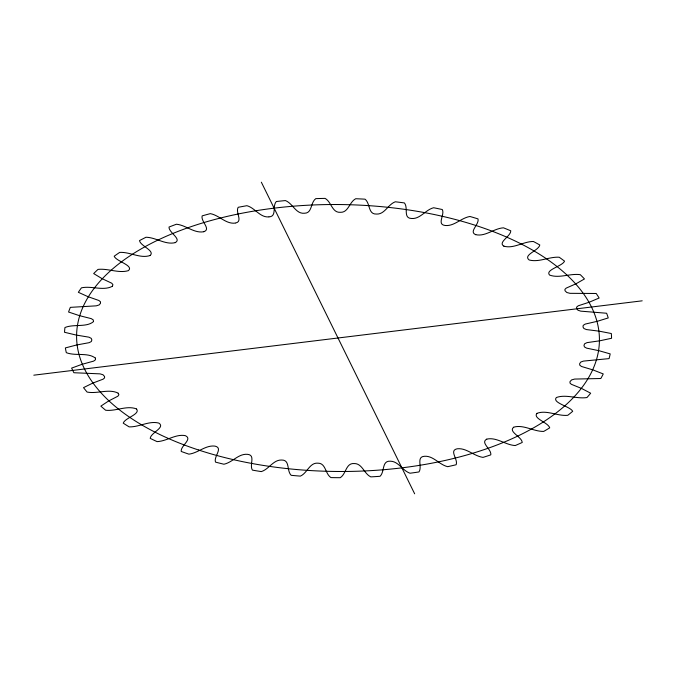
<?xml version="1.0" encoding="UTF-8"?>
<svg xmlns="http://www.w3.org/2000/svg" width="676" height="676" viewBox="0 0 676 676"><rect width="100%" height="100%" fill="white"/><g stroke="black" fill="none" stroke-linecap="round" stroke-linejoin="round"><path stroke-width="1.01" d="M93.525 321.455L93.22 319.875L91.268 318.633L79.312 315.616L68.572 312.016A273.594 139.679 0.5 0 1 70.338 307.36L96.246 305.839L99.152 304.935L100.487 303.321L100.487 301.792L98.89 300.49L87.973 296.663L78.357 292.302A273.594 139.679 0.5 0 1 81.441 287.841C91.454 285.618 103.174 291.128 112.25 286.354M93.482 321.624C86.536 327.649 73.676 323.829 64.947 327.53A273.594 139.679 0.5 0 0 64.524 332.279L76.16 335.051L88.928 337.172L91.226 338.338L91.868 339.952L91.294 341.557L89.131 342.681L76.701 344.971L65.369 347.92A273.594 139.679 0.5 0 0 66.307 352.661C75.416 356.277 87.964 352.12 95.485 358.179M112.385 286.193L112.934 284.697L111.76 283.227L101.966 278.588L93.677 273.569A273.594 139.679 0.5 0 1 98.003 269.394C108.126 268.271 118.697 273.535 128.415 270.645C134.254 265.507 115.968 261.299 114.202 256.212A273.594 139.679 0.5 0 1 119.686 252.401C129.927 251.759 140.38 258.891 150.207 255.477M536.913 413.382C532.603 418.512 548.168 422.441 549.715 427.84A273.594 139.679 0.5 0 1 543.698 431.423C533.601 431.601 523.748 424.401 513.904 427.105M536.981 413.332C546.723 409.681 557.506 416.323 567.764 415.309A273.594 139.679 0.5 0 0 572.69 411.304C570.426 406.437 551.709 402.896 556.348 397.522C565.897 394.015 576.848 399.119 586.945 397.547A273.594 139.679 0.5 0 0 590.663 393.212L581.681 388.506L571.33 384.289L569.978 383.038L570.012 381.627L571.626 379.895L574.625 379.067L600.812 378.509A273.594 139.679 0.5 0 0 603.245 373.938L593.038 369.941L581.444 366.46L579.687 365.074L579.704 363.544L580.853 362.015L583.489 361.094L609.076 358.61A273.594 139.679 0.5 0 0 610.183 353.894L598.961 350.7L586.616 348.14L584.436 346.915L583.971 345.343L584.664 343.746L587.005 342.639L599.84 340.788L611.569 338.27A273.594 139.679 0.5 0 0 611.315 333.522L599.325 331.189L586.396 329.558L583.903 328.511L582.991 326.99L583.227 325.359L585.213 324.083L597.364 321.294L608.231 317.931A273.594 139.679 0.5 0 0 606.617 313.241L580.777 311.154L577.972 310.225L576.653 308.594L576.611 307.124L578.242 305.789L589.362 302.164L599.13 298.015A273.594 139.679 0.5 0 0 596.198 293.485L569.978 293.325L566.809 292.505L565.018 290.731L564.925 289.37L566.192 288.12L576.003 283.785L584.461 278.951A273.594 139.679 0.5 0 0 580.278 274.676C570.13 273.214 559.196 278.656 549.596 275.073C544.67 269.792 562.593 266.2 564.544 261.147A273.594 139.679 0.5 0 0 559.196 257.226C549.106 256.584 538.924 262.626 529.156 259.981C522.624 254.894 538.738 250.686 539.794 244.982A273.594 139.679 0.5 0 0 533.398 241.493C523.359 241.408 513.659 249.089 503.84 246.149M150.064 255.562C155.488 250.796 140.431 246.106 139.501 240.597A273.594 139.679 0.5 0 1 146.016 237.242C155.962 237.437 165.341 245.042 175.143 242.659M513.667 427.224C507.938 431.702 521.889 436.823 522.227 442.459A273.594 139.679 0.5 0 1 515.239 445.552C505.471 445.002 496.598 436.916 486.847 439.104M175.228 242.616C182.123 239.11 168.62 232.51 169.025 227.051A273.594 139.679 0.5 0 1 176.444 224.229C185.951 225.142 194.173 233.533 203.772 231.741M486.762 439.138C479.977 442.704 491.655 449.101 490.818 454.847A273.594 139.679 0.5 0 1 483.01 457.39C473.884 456.08 466.423 447.639 457.103 448.805C448.788 450.562 458.328 459.266 456.148 464.75A273.594 139.679 0.5 0 1 447.681 466.677C439.265 464.733 433.333 455.582 424.452 456.275C415.977 456.824 422.525 466.939 418.959 471.949A273.594 139.679 0.5 0 1 410.019 473.225C402.507 470.69 398.494 461.243 390.297 461.193C381.61 460.61 384.872 471.797 380.047 476.293A273.594 139.679 0.5 0 1 370.82 476.884C364.06 473.808 362.251 463.305 354.139 463.55C345.816 462.866 346.222 474.037 340.239 477.695A273.594 139.679 0.5 0 1 330.927 477.594C325.139 473.876 325.925 463.094 317.974 463.17C309.591 462.35 307.335 473.124 300.381 476.115A273.594 139.679 0.5 0 1 291.179 475.321C286.489 470.809 290.224 459.908 281.791 460.035C273.374 459.545 269.023 469.245 261.325 471.594A273.594 139.679 0.5 0 1 252.435 470.124C249.021 465.029 255.976 455.075 247.484 454.331C238.586 453.452 232.409 462.477 223.908 464.226A273.594 139.679 0.5 0 1 215.509 462.114C213.472 456.537 223.494 448.036 215.01 446.118C205.724 444.884 198.068 453.038 188.917 454.162A273.594 139.679 0.5 0 1 181.193 451.45C180.534 445.645 193.015 439.104 185.351 435.657C175.718 433.738 166.803 441.217 157.102 441.622A273.594 139.679 0.5 0 1 150.224 438.378C150.647 432.708 165.755 427.545 158.843 423.091C149.066 420.54 139.18 427.198 129.15 426.877A273.594 139.679 0.5 0 1 123.252 423.159C124.959 417.802 140.676 414.244 136.552 408.988M203.865 231.707C211.36 229.071 200.552 221.39 202.158 215.872A273.594 139.679 0.5 0 1 210.312 213.641C219.21 215.221 226.004 224.381 235.256 223.088M235.67 222.995C243.191 221.365 235.172 212.34 238.18 207.304A273.594 139.679 0.5 0 1 246.909 205.698C255.013 207.904 260.049 217.672 268.82 216.903M269.04 216.869C277.168 216.514 272.031 206.045 276.332 201.516A273.594 139.679 0.5 0 1 285.441 200.578C292.818 203.408 295.843 214.224 304.53 213.236C312.397 213.21 310.377 202.454 315.802 198.634A273.594 139.679 0.5 0 1 325.088 198.389C331.493 201.82 331.992 212.965 340.4 212.306C348.478 212.695 349.306 201.938 355.737 198.727A273.594 139.679 0.5 0 1 365.015 199.175C370.347 203.231 367.947 214.284 376.228 214.055C384.652 214.765 387.931 204.405 395.299 201.786A273.594 139.679 0.5 0 1 404.366 202.918C408.507 207.616 402.989 218.103 411.346 218.466C420.134 219.404 425.449 209.771 433.637 207.743A273.594 139.679 0.5 0 1 442.307 209.535C445.062 214.85 436.442 224.356 445.095 225.488C454.179 226.494 461.108 217.917 469.938 216.481A273.594 139.679 0.5 0 1 478.025 218.897C479.428 224.449 468.392 231.86 475.76 234.69M33.8 375.18L642.2 300.82M475.574 234.623C485.241 236.972 493.801 228.471 503.434 227.812A273.594 139.679 0.5 0 1 510.752 230.795C510.98 236.279 497.249 242.498 504.009 246.225M136.425 408.895C126.75 405.169 115.875 411.439 105.642 410.239A273.594 139.679 0.5 0 1 100.859 406.132L108.608 400.986L117.886 396.204L118.9 394.716L118.131 393.178M118.03 393.077C108.768 388.506 97.209 394.083 87.094 392.063A273.594 139.679 0.5 0 1 83.528 387.644L92.663 383.148L103.158 379.151L104.586 377.884L104.543 376.473L103.014 374.757L100.04 373.862L73.887 372.73A273.594 139.679 0.5 0 1 71.614 368.107L81.957 364.339L93.66 361.111L95.468 359.759L95.443 358.06M261.342 182.19L414.658 493.81M198.617 450.022A261.435 133.476 0.5 0 0 599.232 344.853A261.435 133.476 0.5 0 0 216.151 219.125A261.435 133.476 0.5 0 0 198.617 450.022"/></g></svg>
